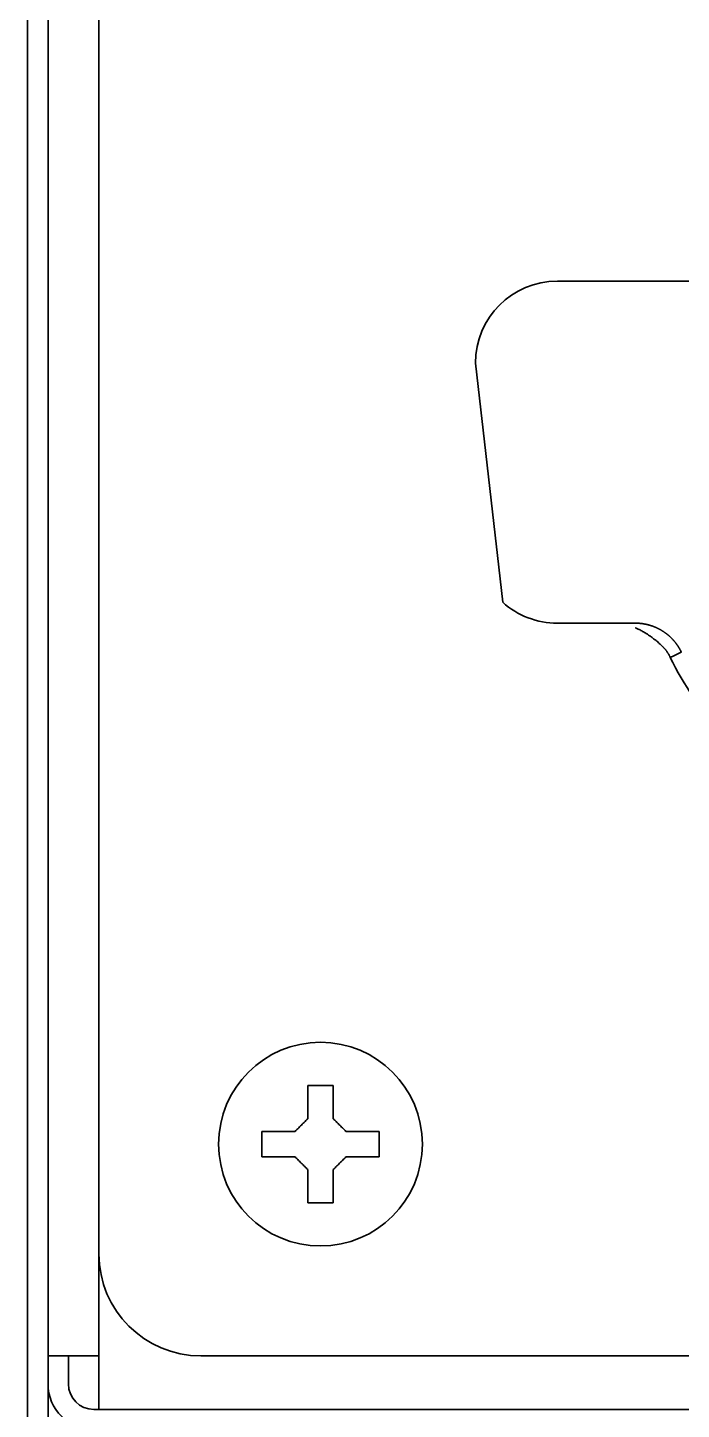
# Model space of a CAD drawing. Extents: x -760 to 4209, y 5795 to 10697.
# Drawn here: x 1849.3 to 1874.9, y 9544.9 to 9599.2 of the extents above; entities that cross this region are included whole.
import ezdxf

# ---------------------------------------------------------------- set-up
doc = ezdxf.new("R2010")
doc.units = 0
doc.header["$LTSCALE"] = 5
doc.layers.add('1', color=7, linetype='CONTINUOUS', true_color=0xffffff)

msp = doc.modelspace()

# ---------------------------------------------------------------- linework, layer by layer
at = {"layer": '1', "color": 7, "linetype": 'Continuous', "lineweight": 35}
for p, q in [((1850.055, 9547.022), (1850.055, 10525.872)), ((1852.055, 9638.531), (1852.055, 9546.722)), ((1852.055, 9551.022), (1852.055, 9637.022)), ((1849.255, 9601.457), (1849.255, 9530.022)), ((1884.055, 9589.239), (1870.055, 9589.239)), ((1866.838, 9586.022), (1867.907, 9576.626)), ((1870.055, 9575.804), (1873.119, 9575.804)), ((1858.455, 9555.34), (1858.455, 9555.84)), ((1863.055, 9555.84), (1863.055, 9555.34)), ((1858.455, 9554.84), (1858.455, 9555.34)), ((1863.055, 9555.34), (1863.055, 9554.84)), ((1851.855, 9547.022), (1850.055, 9547.022)), ((1850.055, 9545.922), (1850.055, 9547.022)), ((1850.855, 9545.922), (1850.855, 9547.022)), ((1852.055, 9547.022), (1851.855, 9547.022)), ((1852.055, 9546.722), (1852.055, 9544.922)), ((1915.056, 9547.022), (1856.055, 9547.022)), ((1850.055, 9545.924), (1850.055, 9530.022)), ((1851.855, 9544.922), (1852.055, 9544.922)), ((2708.055, 9544.922), (1852.055, 9544.922))]:
    msp.add_line(p, q, dxfattribs=at)
msp.add_circle((1860.755, 9555.34), 4, dxfattribs=at)
for centre, radius, start, end in [((1870.055, 9586.022), 3.217, 90, 180), ((1870.055, 9579.022), 3.217, 228.1289, 270), ((1884.055, 9579.022), 10.6, 205.5003, 244.4997), ((1856.055, 9551.022), 4, 180, 270), ((1851.855, 9545.922), 1.8, 180, 270), ((1851.855, 9545.922), 1, 180, 270)]:
    msp.add_arc(centre, radius, start, end, dxfattribs=at)
for points, knots in [([(1873.119, 9575.804), (1873.127, 9575.804), (1873.143, 9575.804), (1873.166, 9575.804), (1873.189, 9575.803), (1873.213, 9575.802), (1873.236, 9575.801), (1873.26, 9575.799), (1873.283, 9575.798), (1873.306, 9575.796), (1873.33, 9575.793), (1873.353, 9575.791), (1873.376, 9575.788), (1873.399, 9575.785), (1873.423, 9575.781), (1873.446, 9575.777), (1873.469, 9575.774), (1873.492, 9575.769), (1873.515, 9575.765), (1873.538, 9575.76), (1873.561, 9575.755), (1873.584, 9575.75), (1873.606, 9575.744), (1873.629, 9575.738), (1873.652, 9575.732), (1873.674, 9575.726), (1873.697, 9575.719), (1873.719, 9575.712), (1873.741, 9575.705), (1873.764, 9575.698), (1873.786, 9575.69), (1873.808, 9575.682), (1873.83, 9575.674), (1873.852, 9575.665), (1873.873, 9575.657), (1873.895, 9575.648), (1873.917, 9575.638), (1873.938, 9575.629), (1873.959, 9575.619), (1873.981, 9575.609), (1874.002, 9575.599), (1874.023, 9575.588), (1874.044, 9575.578), (1874.064, 9575.567), (1874.085, 9575.556), (1874.105, 9575.544), (1874.126, 9575.532), (1874.146, 9575.521), (1874.166, 9575.508), (1874.186, 9575.496), (1874.205, 9575.483), (1874.225, 9575.471), (1874.245, 9575.457), (1874.264, 9575.444), (1874.283, 9575.431), (1874.302, 9575.417), (1874.321, 9575.403), (1874.339, 9575.389), (1874.358, 9575.374), (1874.376, 9575.36), (1874.394, 9575.345), (1874.412, 9575.33), (1874.43, 9575.314), (1874.448, 9575.299), (1874.465, 9575.283), (1874.482, 9575.267), (1874.499, 9575.251), (1874.516, 9575.235), (1874.533, 9575.219), (1874.549, 9575.202), (1874.566, 9575.185), (1874.582, 9575.168), (1874.598, 9575.151), (1874.613, 9575.133), (1874.629, 9575.116), (1874.644, 9575.098), (1874.659, 9575.08), (1874.674, 9575.062), (1874.688, 9575.043), (1874.703, 9575.025), (1874.717, 9575.006), (1874.731, 9574.987), (1874.745, 9574.969), (1874.758, 9574.949), (1874.772, 9574.93), (1874.785, 9574.911), (1874.798, 9574.891), (1874.81, 9574.871), (1874.823, 9574.851), (1874.835, 9574.831), (1874.847, 9574.811), (1874.858, 9574.791), (1874.87, 9574.77), (1874.881, 9574.75), (1874.892, 9574.729), (1874.903, 9574.708), (1874.913, 9574.687), (1874.92, 9574.673), (1874.923, 9574.666)], [0, 0, 0, 0, 0.010418, 0.020837, 0.031255, 0.041673, 0.052091, 0.062509, 0.072927, 0.083344, 0.093762, 0.10418, 0.114597, 0.125015, 0.135432, 0.145849, 0.156267, 0.166684, 0.177101, 0.187518, 0.197935, 0.208352, 0.218769, 0.229186, 0.239602, 0.250019, 0.260436, 0.270853, 0.281269, 0.291686, 0.302102, 0.312519, 0.322935, 0.333352, 0.343768, 0.354184, 0.3646, 0.375017, 0.385433, 0.395849, 0.406265, 0.416682, 0.427098, 0.437514, 0.44793, 0.458346, 0.468762, 0.479178, 0.489594, 0.50001, 0.510426, 0.520842, 0.531258, 0.541674, 0.55209, 0.562506, 0.572922, 0.583338, 0.593754, 0.60417, 0.614586, 0.625002, 0.635418, 0.645834, 0.65625, 0.666666, 0.677083, 0.687499, 0.697915, 0.708331, 0.718747, 0.729163, 0.73958, 0.749996, 0.760412, 0.770829, 0.781245, 0.791661, 0.802078, 0.812494, 0.822911, 0.833327, 0.843744, 0.854161, 0.864577, 0.874994, 0.885411, 0.895828, 0.906245, 0.916662, 0.927079, 0.937496, 0.947913, 0.95833, 0.968748, 0.979165, 0.989582, 1, 1, 1, 1]), ([(1873.125, 9575.617), (1873.128, 9575.616), (1873.131, 9575.615), (1873.135, 9575.613), (1873.135, 9575.613), (1873.137, 9575.612), (1873.139, 9575.611), (1873.141, 9575.61), (1873.149, 9575.607), (1873.155, 9575.605), (1873.172, 9575.597), (1873.184, 9575.592), (1873.22, 9575.576), (1873.243, 9575.566), (1873.313, 9575.532), (1873.359, 9575.508), (1873.449, 9575.456), (1873.494, 9575.428), (1873.55, 9575.393), (1873.561, 9575.386), (1873.583, 9575.372), (1873.595, 9575.365), (1873.628, 9575.343), (1873.65, 9575.328), (1873.695, 9575.298), (1873.717, 9575.282), (1873.761, 9575.251), (1873.782, 9575.235), (1873.847, 9575.186), (1873.889, 9575.152), (1873.973, 9575.083), (1874.014, 9575.047), (1874.096, 9574.973), (1874.136, 9574.935), (1874.176, 9574.896)], [0, 0, 0, 0, 0.007813, 0.007813, 0.009766, 0.009766, 0.011719, 0.015625, 0.015625, 0.03125, 0.03125, 0.0625, 0.0625, 0.125, 0.125, 0.25, 0.25, 0.375, 0.375, 0.40625, 0.40625, 0.4375, 0.4375, 0.5, 0.5, 0.5625, 0.5625, 0.625, 0.625, 0.75, 0.75, 0.875, 0.875, 1, 1, 1, 1]), ([(1861.255, 9557.64), (1861.255, 9557.437), (1861.255, 9557.227), (1861.255, 9556.902), (1861.255, 9556.792), (1861.255, 9556.568), (1861.255, 9556.455), (1861.255, 9556.34)], [0, 0, 0, 0, 0.5, 0.5, 0.75, 0.75, 1, 1, 1, 1]), ([(1858.455, 9555.84), (1858.658, 9555.84), (1858.868, 9555.84), (1859.193, 9555.84), (1859.303, 9555.84), (1859.526, 9555.84), (1859.64, 9555.84), (1859.755, 9555.84)], [0, 0, 0, 0, 0.5, 0.5, 0.75, 0.75, 1, 1, 1, 1]), ([(1863.055, 9554.84), (1862.852, 9554.84), (1862.642, 9554.84), (1862.317, 9554.84), (1862.207, 9554.84), (1861.984, 9554.84), (1861.87, 9554.84), (1861.755, 9554.84)], [0, 0, 0, 0, 0.5, 0.5, 0.75, 0.75, 1, 1, 1, 1]), ([(1860.255, 9553.04), (1860.255, 9553.242), (1860.255, 9553.452), (1860.255, 9553.777), (1860.255, 9553.887), (1860.255, 9554.111), (1860.255, 9554.224), (1860.255, 9554.34)], [0, 0, 0, 0, 0.5, 0.5, 0.75, 0.75, 1, 1, 1, 1])]:
    msp.add_open_spline(points, degree=3, knots=knots, dxfattribs=at)
for points, degree in [([(1874.177, 9574.897), (1874.369, 9574.711), (1874.488, 9574.458)], 2), ([(1874.488, 9574.458), (1874.923, 9574.666)], 1), ([(1860.255, 9556.34), (1860.255, 9556.394), (1860.255, 9556.502), (1860.255, 9556.663), (1860.255, 9556.822), (1860.255, 9556.978), (1860.255, 9557.13), (1860.255, 9557.286), (1860.255, 9557.452), (1860.255, 9557.576), (1860.255, 9557.64)], 3), ([(1860.255, 9557.64), (1860.422, 9557.64), (1860.755, 9557.64), (1861.088, 9557.64), (1861.255, 9557.64)], 3), ([(1859.755, 9555.84), (1859.779, 9555.863), (1859.826, 9555.911), (1859.898, 9555.982), (1859.969, 9556.054), (1860.04, 9556.125), (1860.112, 9556.196), (1860.183, 9556.268), (1860.231, 9556.316), (1860.255, 9556.34)], 3), ([(1861.255, 9556.34), (1861.281, 9556.313), (1861.332, 9556.262), (1861.406, 9556.189), (1861.478, 9556.117), (1861.548, 9556.047), (1861.617, 9555.977), (1861.686, 9555.909), (1861.732, 9555.863), (1861.755, 9555.84)], 3), ([(1861.755, 9555.84), (1861.809, 9555.84), (1861.917, 9555.84), (1862.079, 9555.84), (1862.238, 9555.84), (1862.393, 9555.84), (1862.545, 9555.84), (1862.701, 9555.84), (1862.868, 9555.84), (1862.991, 9555.84), (1863.055, 9555.84)], 3), ([(1859.755, 9554.84), (1859.701, 9554.84), (1859.593, 9554.84), (1859.431, 9554.84), (1859.272, 9554.84), (1859.117, 9554.84), (1858.965, 9554.84), (1858.808, 9554.84), (1858.642, 9554.84), (1858.519, 9554.84), (1858.455, 9554.84)], 3), ([(1860.255, 9554.34), (1860.229, 9554.366), (1860.178, 9554.417), (1860.104, 9554.491), (1860.032, 9554.562), (1859.962, 9554.632), (1859.893, 9554.702), (1859.824, 9554.77), (1859.778, 9554.817), (1859.755, 9554.84)], 3), ([(1861.755, 9554.84), (1861.731, 9554.816), (1861.684, 9554.768), (1861.612, 9554.697), (1861.541, 9554.626), (1861.47, 9554.554), (1861.398, 9554.483), (1861.327, 9554.411), (1861.279, 9554.363), (1861.255, 9554.34)], 3), ([(1861.255, 9554.34), (1861.255, 9554.285), (1861.255, 9554.177), (1861.255, 9554.016), (1861.255, 9553.857), (1861.255, 9553.701), (1861.255, 9553.55), (1861.255, 9553.393), (1861.255, 9553.227), (1861.255, 9553.103), (1861.255, 9553.04)], 3), ([(1861.255, 9553.04), (1861.088, 9553.04), (1860.755, 9553.04), (1860.422, 9553.04), (1860.255, 9553.04)], 3)]:
    msp.add_open_spline(points, degree=degree, dxfattribs=at)

doc.saveas('drawing.dxf')
